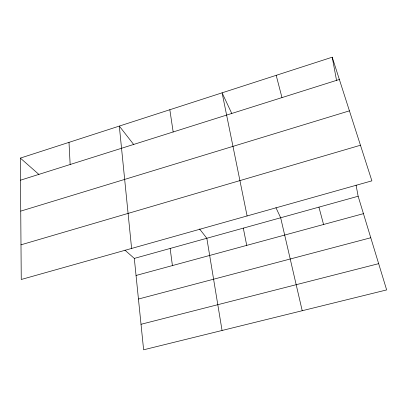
<?xml version="1.0" encoding="UTF-8"?>
<svg xmlns="http://www.w3.org/2000/svg" width="407" height="407" viewBox="0 0 407 407"><rect width="100%" height="100%" fill="white"/><g stroke="black" fill="none" stroke-linecap="round" stroke-linejoin="round"><path stroke-width="0.61" d="M20.35 158.099L332.219 57.199L371.886 180.85L21.25 279.482L20.35 158.099L38.919 174.445M20.513 180.184L339.367 79.472M20.742 211.116L349.43 110.841M20.996 244.821L360.465 145.238M124.944 250.163L134.31 258.409L358.14 196.25L356.069 185.119M136.05 275.468L363.436 213.655M138.451 299.033L370.772 237.754M141.02 324.287L378.658 263.66M133.781 144.627L119.312 126.084L131.603 248.438M199.572 228.963L206.832 238.268L222.059 330.474M231.787 113.507L222.09 92.827L247.105 215.949M275.936 207.672L280.667 217.765L302.213 310.724M358.14 196.25L386.65 289.921L143.62 349.801L134.31 258.409M318.93 207.138L323.57 224.491M276.19 75.326L281.98 97.599M243.31 228.139L246.723 245.38M332.219 57.199L336.604 80.713M169.831 109.737L173.168 131.97M170.141 248.458L172.415 265.583M68.997 142.364L70.157 164.504"/></g></svg>
